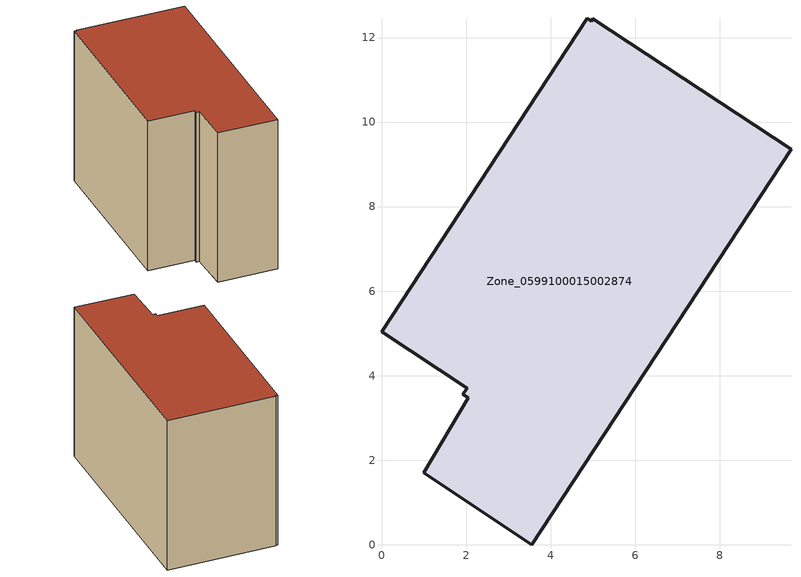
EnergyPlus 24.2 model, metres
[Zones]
Zone_0599100015002874
 floor ground (C_G): 0,5.04 4.86,12.46 4.96,12.39 5,12.44 9.69,9.36 3.55,0 1,1.71 2.06,3.48 1.93,3.55 2.03,3.71 z0.83
 wall outside (C_F): 3.55,0 9.69,9.36 5,12.44 4.96,12.39 4.86,12.46 0,5.04 2.03,3.71 1.93,3.55 2.06,3.48 1,1.71 3.55,0 z0.83:9.15
 roof outside (C_R): 1.93,3.55 2.06,3.48 1,1.71 3.55,0 9.69,9.36 5,12.44 4.96,12.39 4.86,12.46 0,5.04 2.03,3.71 z9.15
[BUILDING]
Pand.0599100015002874: North Axis=0; Terrain=City; Loads Convergence Tolerance Value=0.04; Temperature Convergence Tolerance Value=0.4; Solar Distribution=FullExterior; Maximum Number of Warmup Days=25; Minimum Number of Warmup Days=1
[Site:Location]
Rotterdam.The.Hague.AP_ZH_NLD Design_Conditions: Latitude=51.96; Longitude=4.45; Time Zone=1; Elevation=-4.5
[SITE:GROUNDTEMPERATURE:BUILDINGSURFACE]
18, 18, 18, 18, 18, 18, 18, 18, 18, 18, 18, 18
[MATERIAL] Thermal Absorptance=0.9; Solar Absorptance=0.7; Visible Absorptance=0.7
Name | Roughness | Thickness | Conductivity | Density | Specific Heat
G.TI.1965-1974 | MediumSmooth | 0.15 | 0.882353 | 540 | 1210
F.TI.1965-1974 | Rough | 0.3 | 0.697674 | 1920 | 840
R.TI.1965-1974 | MediumRough | 0.2 | 0.232558 | 1500 | 1000
[CONSTRUCTION]
C_G: G.TI.1965-1974
C_F: F.TI.1965-1974
C_R: R.TI.1965-1974
[ZONE]
Zone_0599100015002874: Type=1; Multiplier=1; Ceiling Height=Autocalculate; Volume=Autocalculate; Floor Area=autocalculate; Part of Total Floor Area=Yes
[ZONEINFILTRATION:DESIGNFLOWRATE]
Infil_Zone_0599100015002874: Zone or ZoneList or Space or SpaceList=Zone_0599100015002874; Schedule=AlwaysOn; Design Flow Rate Calculation Method=Flow/Area; Flow Rate per Floor Area=0.003; Constant Term Coefficient=1; Temperature Term Coefficient=0; Velocity Term Coefficient=0; Velocity Squared Term Coefficient=0
[HVACTEMPLATE:ZONE:IDEALLOADSAIRSYSTEM]
Zone_0599100015002874: Maximum Heating Supply Air Temperature=50; Minimum Cooling Supply Air Temperature=13; Maximum Heating Supply Air Humidity Ratio=0.0156; Minimum Cooling Supply Air Humidity Ratio=0.0077; Heating Limit=NoLimit; Cooling Limit=NoLimit; Dehumidification Control Type=ConstantSensibleHeatRatio; Cooling Sensible Heat Ratio=0.7; Dehumidification Setpoint=60; Humidification Control Type=None; Humidification Setpoint=30; Outdoor Air Method=None; Outdoor Air Flow Rate per Person=0.00944; Outdoor Air Flow Rate per Zone Floor Area=0; Outdoor Air Flow Rate per Zone=0; Demand Controlled Ventilation Type=None; Outdoor Air Economizer Type=NoEconomizer; Heat Recovery Type=None; Sensible Heat Recovery Effectiveness=0.7; Latent Heat Recovery Effectiveness=0.65
[ZONECONTROL:THERMOSTAT]
ThermostatControl_Zone_0599100015002874: Zone or ZoneList=Zone_0599100015002874; Control Type Schedule=DualSetpointControlType; Control 1=Thermostat_Zone_0599100015002874; Temperature Difference Between Cutout And Setpoint=0
[THERMOSTATSETPOINT:DUALSETPOINT]
Thermostat_Zone_0599100015002874: Heating Setpoint Temperature Schedule=HeatingSetpoint_Zone_0599100015002874; Cooling Setpoint Temperature Schedule=CoolingSetpoint_Zone_0599100015002874
[SCHEDULE:COMPACT]
HeatingSetpoint_Zone_0599100015002874: Through: 12/31, For: AllDays, Until: 24:00, 21
CoolingSetpoint_Zone_0599100015002874: Through: 12/31, For: AllDays, Until: 24:00, 24
DualSetpointControlType: Through: 12/31, For: AllDays, Until: 24:00, 4
AlwaysOn: Through: 12/31, For: AllDays, Until: 24:00, 1
